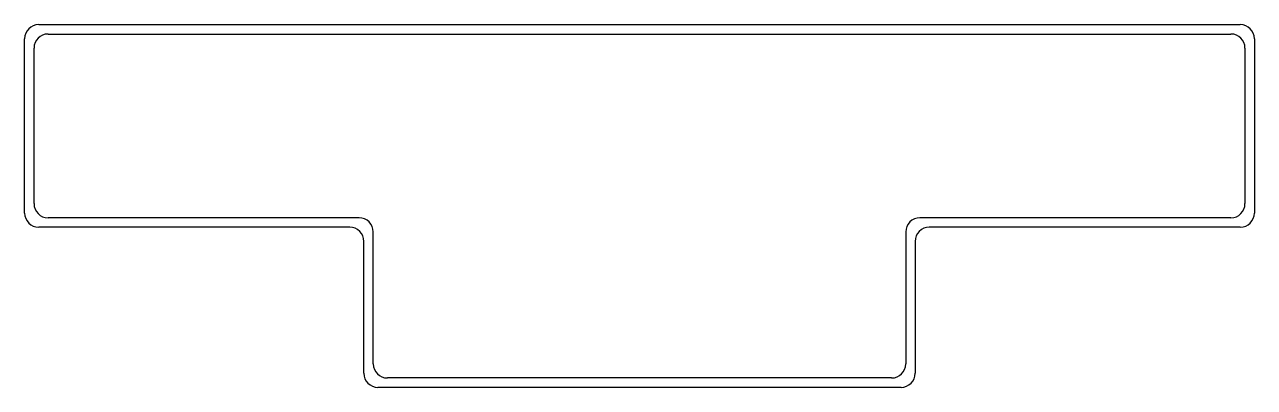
# Model space of a CAD drawing. Header units: millimetres. Extents: x 86 to 348, y -147 to -70.
import ezdxf

# ---------------------------------------------------------------- set-up
doc = ezdxf.new("R2010")
doc.units = ezdxf.units.MM

msp = doc.modelspace()

# ---------------------------------------------------------------- linework, layer by layer
for p, q in [((89.5, -70), (344.5, -70)), ((86.5, -110), (86.5, -73)), ((91.5, -72), (342.5, -72)), ((347.5, -73), (347.5, -110)), ((88.5, -108), (88.5, -75)), ((345.5, -75), (345.5, -108)), ((157.5, -111), (91.5, -111)), ((342.5, -111), (276.5, -111)), ((155.5, -113), (89.5, -113)), ((160.5, -142), (160.5, -114)), ((273.5, -114), (273.5, -142)), ((344.5, -113), (278.5, -113)), ((158.5, -144), (158.5, -116)), ((275.5, -116), (275.5, -144)), ((270.5, -145), (163.5, -145)), ((272.5, -147), (161.5, -147))]:
    msp.add_line(p, q)
for centre, start, end in [((89.5, -73), 90, 180), ((344.5, -73), 0, 90), ((91.5, -75), 90, 180), ((342.5, -75), 0, 90), ((91.5, -108), 180, 270), ((342.5, -108), 270, 0), ((89.5, -110), 180, 270), ((157.5, -114), 0, 90), ((276.5, -114), 90, 180), ((344.5, -110), 270, 0), ((155.5, -116), 0, 90), ((278.5, -116), 90, 180), ((163.5, -142), 180, 270), ((270.5, -142), 270, 0), ((161.5, -144), 180, 270), ((272.5, -144), 270, 0)]:
    msp.add_arc(centre, 3, start, end)

doc.saveas('drawing.dxf')
